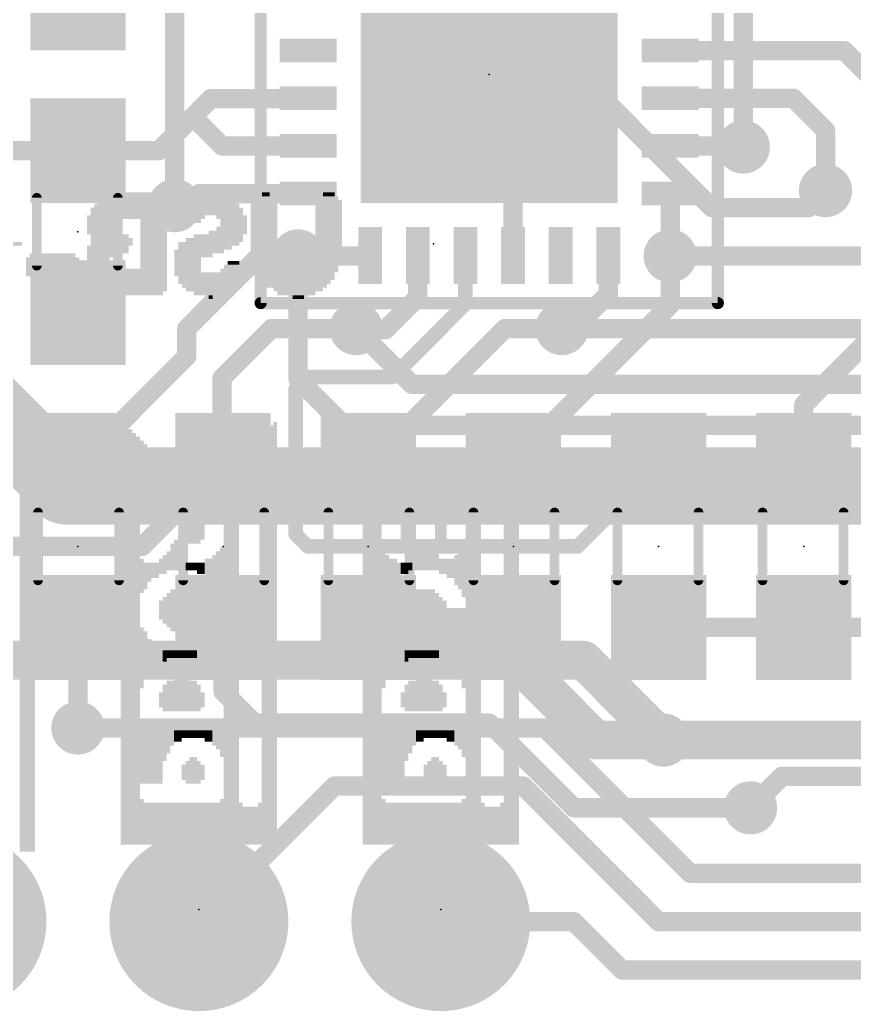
# Model space of a CAD drawing. Extents: x -29.2 to 57.4, y -20 to 37.1.
# Drawn here: x 9.55 to 18.31, y 6.68 to 17.08 of the extents above; entities that cross this region are included whole.
import ezdxf

# ---------------------------------------------------------------- set-up
doc = ezdxf.new("R2010")
doc.units = 0
for name, color, linetype in [('1', 12, 'CONTINUOUS'), ('16', 132, 'CONTINUOUS'), ('17', 110, 'CONTINUOUS'), ('18', 110, 'CONTINUOUS'), ('21', 41, 'CONTINUOUS'), ('22', 40, 'CONTINUOUS'), ('23', 53, 'CONTINUOUS'), ('24', 53, 'CONTINUOUS'), ('51', 53, 'CONTINUOUS')]:
    doc.layers.add(name, color=color, linetype=linetype)

# ---------------------------------------------------------------- blocks, each defined once
blk = doc.blocks.new('RECT')
blk.add_solid([(-0.5, -0.5), (0.5, -0.5), (-0.5, 0.5), (0.5, 0.5)])
blk = doc.blocks.new('ROUNDP')
at = {"const_width": 0.5}
blk.add_lwpolyline([(0, -0.25, 1), (0, 0.25, 1), (0, -0.25)], format="xyb", dxfattribs=at)
blk = doc.blocks.new('ROUNDV')
at = {"const_width": 0.5}
blk.add_lwpolyline([(0, -0.25, 1), (0, 0.25, 1), (0, -0.25)], format="xyb", dxfattribs=at)

msp = doc.modelspace()

# ---------------------------------------------------------------- linework, layer by layer
at = {"layer": '1'}
for points, const_width in [([(14.228, 16.76), (14.478, 16.51)], 0.2032), ([(18.204, 16.76), (16.378, 16.76)], 0.2032), ([(19.089, 15.875), (18.204, 16.76)], 0.2032), ([(14.728, 16.26), (14.478, 16.51)], 0.2032), ([(11.3665, 16.0655), (11.557, 16.256)], 0.2032), ([(12.574, 16.256), (11.557, 16.256)], 0.2032), ([(12.578, 16.26), (12.574, 16.256)], 0.2032), ([(14.728, 14.61), (14.728, 16.26)], 0.2032), ([(16.378, 16.26), (17.6711, 16.26)], 0.2032), ([(18.0086, 15.9225), (17.6711, 16.26)], 0.2032), ([(11.01, 15.709), (11.3665, 16.0655)], 0.2032), ([(11.672, 15.76), (11.3665, 16.0655)], 0.2032), ([(18.0086, 15.9225), (18.0086, 15.2908)], 0.2032), ([(12.578, 15.76), (11.672, 15.76)], 0.2032), ([(16.378, 15.76), (17.145, 15.76)], 0.2032), ([(17.145, 15.76), (17.145, 15.748)], 0.2032), ([(10.16, 15.709), (9.347, 15.709)], 0.2032), ([(10.16, 15.709), (11.01, 15.709)], 0.2032), ([(11.435, 15.26), (11.308, 15.133)], 0.2032), ([(12.578, 15.26), (11.435, 15.26)], 0.2032), ([(16.378, 15.26), (16.378, 14.605)], 0.2032), ([(11.308, 15.133), (11.176, 15.133)], 0.2032), ([(11.303, 13.843), (12.065, 14.605)], 0.2032), ([(12.065, 14.605), (12.4714, 14.605)], 0.2032), ([(13.223, 14.605), (12.4714, 14.605)], 0.2032), ([(13.228, 14.61), (13.223, 14.605)], 0.2032), ([(13.728, 14.1705), (13.728, 14.61)], 0.2032), ([(14.228, 14.61), (14.228, 14.101)], 0.1524), ([(15.728, 14.61), (15.728, 14.204)], 0.2032), ([(16.378, 14.605), (16.378, 14.092)], 0.2032), ([(19.089, 14.351), (17.78, 13.042)], 0.2032), ([(13.3878, 13.8303), (13.728, 14.1705)], 0.2032), ([(15.728, 14.204), (15.367, 13.843)], 0.2032), ([(14.228, 14.101), (13.462, 13.335)], 0.1524), ([(16.378, 14.092), (14.732, 12.446)], 0.2032), ([(11.303, 13.55), (11.303, 13.843)], 0.2032), ([(11.6713, 13.3223), (12.192, 13.843)], 0.2032), ([(12.192, 13.843), (13.081, 13.843)], 0.2032), ([(13.081, 13.843), (13.1324, 13.843)], 0.2032), ([(13.1324, 13.843), (13.1451, 13.8303)], 0.2032), ([(14.644, 13.843), (13.208, 12.407)], 0.2032), ([(15.24, 13.843), (14.644, 13.843)], 0.2032), ([(15.367, 13.843), (15.24, 13.843)], 0.2032), ([(13.1451, 13.8303), (13.3878, 13.8303)], 0.2032), ([(10.16, 12.407), (11.303, 13.55)], 0.2032), ([(11.6713, 12.4197), (11.6713, 13.3223)], 0.2032), ([(12.573, 13.335), (12.446, 13.208)], 0.1524), ([(13.462, 13.335), (12.573, 13.335)], 0.1524), ([(12.446, 13.208), (12.446, 11.684)], 0.1524), ([(17.78, 13.042), (17.78, 12.407)], 0.2032), ([(10.16, 12.407), (9.105, 12.407)], 0.2032), ([(11.684, 12.407), (10.834, 11.557)], 0.2032), ([(11.684, 12.407), (11.6713, 12.4197)], 0.2032), ([(14.732, 12.407), (14.732, 12.446)], 0.2032), ([(15.406, 11.557), (16.256, 12.407)], 0.1524), ([(12.446, 11.684), (12.573, 11.557)], 0.1524), ([(10.834, 11.557), (9.017, 11.557)], 0.2032), ([(12.573, 11.557), (15.406, 11.557)], 0.1524), ([(13.208, 10.707), (14.732, 10.707)], 0.4064), ([(14.732, 10.707), (14.732, 10.3886)], 0.4064), ([(10.16, 10.707), (10.16, 9.652)], 0.2032), ([(11.684, 10.033), (11.684, 10.707)], 0.2032), ([(17.78, 10.707), (16.256, 10.707)], 0.2032), ([(18.708, 10.707), (17.78, 10.707)], 0.2032), ([(14.732, 10.3886), (15.5956, 9.525)], 0.4064), ([(12.0142, 9.7028), (11.684, 10.033)], 0.2032), ([(14.478, 9.7028), (12.0142, 9.7028)], 0.2032), ([(15.367, 8.8138), (14.478, 9.7028)], 0.2032), ([(15.5956, 9.525), (16.3068, 9.525)], 0.4064), ([(16.3068, 9.525), (21.336, 9.525)], 0.4064), ([(17.2212, 8.8138), (15.367, 8.8138)], 0.2032)]:
    msp.add_lwpolyline(points, dxfattribs=dict(at, const_width=const_width))
for points, const_width in [([(14.2639, 16.7959, 1), (14.1921, 16.7241)], 0.1016), ([(16.378, 16.8108, 1), (16.378, 16.7092)], 0.1016), ([(18.2399, 16.7959, 1), (18.1681, 16.7241)], 0.1016), ([(18.204, 16.7092, 1), (18.204, 16.8108)], 0.1016), ([(14.5139, 16.5459, 1), (14.4421, 16.4741)], 0.1016), ([(14.4421, 16.4741, 1), (14.5139, 16.5459)], 0.1016), ([(11.557, 16.3068, 1), (11.557, 16.2052)], 0.1016), ([(11.5929, 16.2201, 1), (11.5211, 16.2919)], 0.1016), ([(12.5381, 16.2919, 1), (12.6099, 16.2201)], 0.1016), ([(12.6139, 16.2241, 1), (12.5421, 16.2959)], 0.1016), ([(12.574, 16.2052, 1), (12.574, 16.3068)], 0.1016), ([(14.7788, 16.26, 1), (14.6772, 16.26)], 0.1016), ([(14.6921, 16.2241, 1), (14.7639, 16.2959)], 0.1016), ([(16.378, 16.3108, 1), (16.378, 16.2092)], 0.1016), ([(17.707, 16.2959, 1), (17.6352, 16.2241)], 0.1016), ([(17.6711, 16.2092, 1), (17.6711, 16.3108)], 0.1016), ([(11.4024, 16.1014, 1), (11.3306, 16.0296)], 0.1016), ([(11.3306, 16.1014, 1), (11.4024, 16.0296)], 0.1016), ([(11.4024, 16.0296, 1), (11.3306, 16.1014)], 0.1016), ([(18.0594, 15.9225, 1), (17.9578, 15.9225)], 0.1016), ([(17.9727, 15.8866, 1), (18.0445, 15.9584)], 0.1016), ([(11.672, 15.8108, 1), (11.672, 15.7092)], 0.1016), ([(11.6361, 15.7241, 1), (11.7079, 15.7959)], 0.1016), ([(12.578, 15.7092, 1), (12.578, 15.8108)], 0.1016), ([(16.378, 15.8108, 1), (16.378, 15.7092)], 0.1016), ([(17.1958, 15.76, 1), (17.0942, 15.76)], 0.1016), ([(17.145, 15.7092, 1), (17.145, 15.8108)], 0.1016), ([(10.16, 15.7598, 1), (10.16, 15.6582)], 0.1016), ([(10.16, 15.6582, 1), (10.16, 15.7598)], 0.1016), ([(10.9741, 15.7449, 1), (11.0459, 15.6731)], 0.1016), ([(11.01, 15.6582, 1), (11.01, 15.7598)], 0.1016), ([(17.0942, 15.748, 1), (17.1958, 15.748)], 0.1016), ([(11.435, 15.3108, 1), (11.435, 15.2092)], 0.1016), ([(11.4709, 15.2241, 1), (11.3991, 15.2959)], 0.1016), ([(12.578, 15.2092, 1), (12.578, 15.3108)], 0.1016), ([(16.4288, 15.26, 1), (16.3272, 15.26)], 0.1016), ([(17.9578, 15.2908, 1), (18.0594, 15.2908)], 0.1016), ([(11.176, 15.1838, 1), (11.176, 15.0822)], 0.1016), ([(11.2721, 15.1689, 1), (11.3439, 15.0971)], 0.1016), ([(11.308, 15.0822, 1), (11.308, 15.1838)], 0.1016), ([(12.065, 14.6558, 1), (12.065, 14.5542)], 0.1016), ([(12.1009, 14.5691, 1), (12.0291, 14.6409)], 0.1016), ([(12.4714, 14.6558, 1), (12.4714, 14.5542)], 0.1016), ([(12.4714, 14.5542, 1), (12.4714, 14.6558)], 0.1016), ([(13.1871, 14.6409, 1), (13.2589, 14.5691)], 0.1016), ([(13.2639, 14.5741, 1), (13.1921, 14.6459)], 0.1016), ([(13.223, 14.5542, 1), (13.223, 14.6558)], 0.1016), ([(13.7788, 14.61, 1), (13.6772, 14.61)], 0.1016), ([(14.2661, 14.61, 1), (14.1899, 14.61)], 0.0762), ([(15.7788, 14.61, 1), (15.6772, 14.61)], 0.1016), ([(16.4288, 14.605, 1), (16.3272, 14.605)], 0.1016), ([(14.6772, 14.61, 1), (14.7788, 14.61)], 0.1016), ([(16.3272, 14.605, 1), (16.4288, 14.605)], 0.1016), ([(13.7639, 14.1346, 1), (13.6921, 14.2064)], 0.1016), ([(15.6772, 14.204, 1), (15.7788, 14.204)], 0.1016), ([(15.7639, 14.1681, 1), (15.6921, 14.2399)], 0.1016), ([(13.6772, 14.1705, 1), (13.7788, 14.1705)], 0.1016), ([(14.2549, 14.0741, 1), (14.2011, 14.1279)], 0.0762), ([(16.4139, 14.0561, 1), (16.3421, 14.1279)], 0.1016), ([(14.1899, 14.101, 1), (14.2661, 14.101)], 0.0762), ([(16.3272, 14.092, 1), (16.4288, 14.092)], 0.1016), ([(11.3538, 13.843, 1), (11.2522, 13.843)], 0.1016), ([(12.192, 13.8938, 1), (12.192, 13.7922)], 0.1016), ([(12.2279, 13.8071, 1), (12.1561, 13.8789)], 0.1016), ([(13.081, 13.8938, 1), (13.081, 13.7922)], 0.1016), ([(13.081, 13.7922, 1), (13.081, 13.8938)], 0.1016), ([(13.1683, 13.8789, 1), (13.0964, 13.8071)], 0.1016), ([(13.1324, 13.7922, 1), (13.1324, 13.8938)], 0.1016), ([(14.644, 13.8938, 1), (14.644, 13.7922)], 0.1016), ([(14.6799, 13.8071, 1), (14.6081, 13.8789)], 0.1016), ([(15.24, 13.8938, 1), (15.24, 13.7922)], 0.1016), ([(15.24, 13.7922, 1), (15.24, 13.8938)], 0.1016), ([(15.367, 13.7922, 1), (15.367, 13.8938)], 0.1016), ([(11.2671, 13.8789, 1), (11.3389, 13.8071)], 0.1016), ([(13.1451, 13.8811, 1), (13.1451, 13.7795)], 0.1016), ([(13.1091, 13.7944, 1), (13.181, 13.8662)], 0.1016), ([(13.3519, 13.8662, 1), (13.4237, 13.7944)], 0.1016), ([(13.3878, 13.7795, 1), (13.3878, 13.8811)], 0.1016), ([(15.3311, 13.8789, 1), (15.4029, 13.8071)], 0.1016), ([(11.3389, 13.5141, 1), (11.2671, 13.5859)], 0.1016), ([(11.2522, 13.55, 1), (11.3538, 13.55)], 0.1016), ([(11.7221, 13.3223, 1), (11.6205, 13.3223)], 0.1016), ([(11.6354, 13.3582, 1), (11.7072, 13.2864)], 0.1016), ([(12.573, 13.3731, 1), (12.573, 13.2969)], 0.0762), ([(12.5999, 13.3081, 1), (12.5461, 13.3619)], 0.0762), ([(13.4351, 13.3619, 1), (13.4889, 13.3081)], 0.0762), ([(13.462, 13.2969, 1), (13.462, 13.3731)], 0.0762), ([(12.4841, 13.208, 1), (12.4079, 13.208)], 0.0762), ([(12.4191, 13.2349, 1), (12.4729, 13.1811)], 0.0762), ([(17.8308, 13.042, 1), (17.7292, 13.042)], 0.1016), ([(17.7441, 13.0779, 1), (17.8159, 13.0061)], 0.1016), ([(10.1241, 12.4429, 1), (10.1959, 12.3711)], 0.1016), ([(10.16, 12.3562, 1), (10.16, 12.4578)], 0.1016), ([(11.7072, 12.4556, 1), (11.6354, 12.3838)], 0.1016), ([(11.7199, 12.3711, 1), (11.6481, 12.4429)], 0.1016), ([(11.6481, 12.3711, 1), (11.7199, 12.4429)], 0.1016), ([(13.1721, 12.4429, 1), (13.2439, 12.3711)], 0.1016), ([(14.7828, 12.446, 1), (14.6812, 12.446)], 0.1016), ([(14.6961, 12.4819, 1), (14.7679, 12.4101)], 0.1016), ([(16.2829, 12.3801, 1), (16.2291, 12.4339)], 0.0762), ([(11.6205, 12.4197, 1), (11.7221, 12.4197)], 0.1016), ([(14.6812, 12.407, 1), (14.7828, 12.407)], 0.1016), ([(17.7292, 12.407, 1), (17.8308, 12.407)], 0.1016), ([(12.4729, 11.7109, 1), (12.4191, 11.6571)], 0.0762), ([(10.834, 11.5062, 1), (10.834, 11.6078)], 0.1016), ([(12.4079, 11.684, 1), (12.4841, 11.684)], 0.0762), ([(10.7981, 11.5929, 1), (10.8699, 11.5211)], 0.1016), ([(12.573, 11.5951, 1), (12.573, 11.5189)], 0.0762), ([(12.5461, 11.5301, 1), (12.5999, 11.5839)], 0.0762), ([(15.3791, 11.5839, 1), (15.4329, 11.5301)], 0.0762), ([(15.406, 11.5189, 1), (15.406, 11.5951)], 0.0762), ([(13.208, 10.8086, 1), (13.208, 10.6054)], 0.2032), ([(14.8336, 10.707, 1), (14.6304, 10.707)], 0.2032), ([(14.732, 10.6054, 1), (14.732, 10.8086)], 0.2032), ([(10.2108, 10.707, 1), (10.1092, 10.707)], 0.1016), ([(11.7348, 10.707, 1), (11.6332, 10.707)], 0.1016), ([(16.256, 10.7578, 1), (16.256, 10.6562)], 0.1016), ([(17.78, 10.7578, 1), (17.78, 10.6562)], 0.1016), ([(17.78, 10.6562, 1), (17.78, 10.7578)], 0.1016), ([(14.8038, 10.4604, 1), (14.6602, 10.3168)], 0.2032), ([(14.6304, 10.3886, 1), (14.8336, 10.3886)], 0.2032), ([(11.7199, 10.0689, 1), (11.6481, 9.9971)], 0.1016), ([(11.6332, 10.033, 1), (11.7348, 10.033)], 0.1016), ([(12.0142, 9.7536, 1), (12.0142, 9.652)], 0.1016), ([(11.9783, 9.6669, 1), (12.0501, 9.7387)], 0.1016), ([(14.5139, 9.7387, 1), (14.4421, 9.6669)], 0.1016), ([(14.478, 9.652, 1), (14.478, 9.7536)], 0.1016), ([(10.1092, 9.652, 1), (10.2108, 9.652)], 0.1016), ([(15.5956, 9.6266, 1), (15.5956, 9.4234)], 0.2032), ([(15.5238, 9.4532, 1), (15.6674, 9.5968)], 0.2032), ([(16.3068, 9.6266, 1), (16.3068, 9.4234)], 0.2032), ([(16.3068, 9.4234, 1), (16.3068, 9.6266)], 0.2032), ([(15.367, 8.8646, 1), (15.367, 8.763)], 0.1016), ([(15.3311, 8.7779, 1), (15.4029, 8.8497)], 0.1016), ([(17.2212, 8.763, 1), (17.2212, 8.8646)], 0.1016)]:
    msp.add_lwpolyline(points, format="xyb", dxfattribs=dict(at, const_width=const_width))
at = {"layer": '16'}
for points, const_width in [([(11.176, 22.06), (11.176, 15.133)], 0.2032), ([(15.494, 16.4338), (15.494, 19.685)], 0.2032), ([(17.145, 17.907), (17.145, 15.748)], 0.2032), ([(16.8148, 15.113), (15.494, 16.4338)], 0.2032), ([(18.0086, 15.2908), (17.8308, 15.113)], 0.2032), ([(17.8308, 15.113), (16.8148, 15.113)], 0.2032), ([(12.4714, 13.3096), (12.4714, 14.605)], 0.2032), ([(18.923, 14.605), (16.378, 14.605)], 0.2032), ([(8.255, 13.97), (10.033, 12.192)], 0.8128), ([(13.6652, 13.2588), (13.081, 13.843)], 0.2032), ([(20.193, 13.843), (15.24, 13.843)], 0.2032), ([(12.954, 12.827), (12.4714, 13.3096)], 0.2032), ([(20.6248, 13.2588), (13.6652, 13.2588)], 0.2032), ([(21.082, 12.827), (12.954, 12.827)], 0.2032), ([(10.033, 12.192), (21.717, 12.192)], 0.8128), ([(15.4686, 10.3632), (7.7216, 10.3632)], 0.4064), ([(16.3068, 9.525), (15.4686, 10.3632)], 0.4064), ([(10.16, 9.652), (15.0622, 9.652)], 0.2032), ([(15.0622, 9.652), (16.5862, 8.128)], 0.2032), ([(17.2212, 8.8138), (17.5514, 9.144)], 0.2032), ([(17.5514, 9.144), (20.193, 9.144)], 0.2032), ([(12.8524, 9.0424), (11.43, 7.62)], 0.2032), ([(14.8336, 9.0424), (12.8524, 9.0424)], 0.2032), ([(16.256, 7.62), (14.8336, 9.0424)], 0.2032), ([(16.5862, 8.128), (21.971, 8.128)], 0.2032), ([(13.97, 7.62), (15.367, 7.62)], 0.2032), ([(15.875, 7.112), (15.367, 7.62)], 0.2032), ([(25.4, 7.62), (16.256, 7.62)], 0.2032), ([(25.7048, 7.112), (15.875, 7.112)], 0.2032)]:
    msp.add_lwpolyline(points, dxfattribs=dict(at, const_width=const_width))
for points, const_width in [([(15.5299, 16.4697, 1), (15.4581, 16.3979)], 0.1016), ([(15.4432, 16.4338, 1), (15.5448, 16.4338)], 0.1016), ([(17.0942, 15.748, 1), (17.1958, 15.748)], 0.1016), ([(18.0445, 15.2549, 1), (17.9727, 15.3267)], 0.1016), ([(16.8148, 15.1638, 1), (16.8148, 15.0622)], 0.1016), ([(16.7789, 15.0771, 1), (16.8507, 15.1489)], 0.1016), ([(17.7949, 15.1489, 1), (17.8667, 15.0771)], 0.1016), ([(17.8308, 15.0622, 1), (17.8308, 15.1638)], 0.1016), ([(11.1252, 15.133, 1), (11.2268, 15.133)], 0.1016), ([(12.5222, 14.605, 1), (12.4206, 14.605)], 0.1016), ([(16.378, 14.6558, 1), (16.378, 14.5542)], 0.1016), ([(13.1169, 13.8789, 1), (13.0451, 13.8071)], 0.1016), ([(15.24, 13.8938, 1), (15.24, 13.7922)], 0.1016), ([(12.5073, 13.3455, 1), (12.4355, 13.2737)], 0.1016), ([(12.4206, 13.3096, 1), (12.5222, 13.3096)], 0.1016), ([(13.6652, 13.3096, 1), (13.6652, 13.208)], 0.1016), ([(13.6293, 13.2229, 1), (13.7011, 13.2947)], 0.1016), ([(12.954, 12.8778, 1), (12.954, 12.7762)], 0.1016), ([(12.9181, 12.7911, 1), (12.9899, 12.8629)], 0.1016), ([(10.033, 12.3952, 1), (10.033, 11.9888)], 0.4064), ([(9.8893, 12.0483, 1), (10.1767, 12.3357)], 0.4064), ([(15.5404, 10.435, 1), (15.3968, 10.2914)], 0.2032), ([(15.4686, 10.2616, 1), (15.4686, 10.4648)], 0.2032), ([(10.16, 9.7028, 1), (10.16, 9.6012)], 0.1016), ([(15.0981, 9.6879, 1), (15.0263, 9.6161)], 0.1016), ([(15.0622, 9.6012, 1), (15.0622, 9.7028)], 0.1016), ([(16.235, 9.4532, 1), (16.3786, 9.5968)], 0.2032), ([(17.5514, 9.1948, 1), (17.5514, 9.0932)], 0.1016), ([(17.5873, 9.1081, 1), (17.5155, 9.1799)], 0.1016), ([(12.8524, 9.0932, 1), (12.8524, 8.9916)], 0.1016), ([(12.8883, 9.0065, 1), (12.8165, 9.0783)], 0.1016), ([(14.8695, 9.0783, 1), (14.7977, 9.0065)], 0.1016), ([(14.8336, 8.9916, 1), (14.8336, 9.0932)], 0.1016), ([(17.1853, 8.8497, 1), (17.2571, 8.7779)], 0.1016), ([(16.5862, 8.1788, 1), (16.5862, 8.0772)], 0.1016), ([(16.5503, 8.0921, 1), (16.6221, 8.1639)], 0.1016), ([(11.3941, 7.6559, 1), (11.4659, 7.5841)], 0.1016), ([(13.97, 7.6708, 1), (13.97, 7.5692)], 0.1016), ([(15.4029, 7.6559, 1), (15.3311, 7.5841)], 0.1016), ([(15.367, 7.5692, 1), (15.367, 7.6708)], 0.1016), ([(16.256, 7.6708, 1), (16.256, 7.5692)], 0.1016), ([(16.2201, 7.5841, 1), (16.2919, 7.6559)], 0.1016), ([(15.875, 7.1628, 1), (15.875, 7.0612)], 0.1016), ([(15.8391, 7.0761, 1), (15.9109, 7.1479)], 0.1016)]:
    msp.add_lwpolyline(points, format="xyb", dxfattribs=dict(at, const_width=const_width))
at = {"layer": '21', "const_width": 0.127}
for points in [[(12.078, 14.11), (12.078, 18.91)], [(16.878, 18.91), (16.878, 14.11)], [(16.878, 14.11), (12.078, 14.11)]]:
    msp.add_lwpolyline(points, dxfattribs=at)
at = {"layer": '21', "const_width": 0.0635}
for points in [[(12.078, 14.1418, 1), (12.078, 14.0783)], [(16.878, 14.0783, 1), (16.878, 14.1418)], [(12.0463, 14.11, 1), (12.1098, 14.11)], [(16.8463, 14.11, 1), (16.9097, 14.11)]]:
    msp.add_lwpolyline(points, format="xyb", dxfattribs=at)
at = {"layer": '23'}
for p in [(14.478, 16.51), (10.16, 14.859), (10.16, 11.557), (11.684, 11.557), (13.208, 11.557), (14.732, 11.557), (16.256, 11.557), (17.78, 11.557)]:
    msp.add_point(p, dxfattribs=at)
at = {"layer": '24'}
for p in [(13.8938, 14.732), (11.43, 7.747), (13.97, 7.747)]:
    msp.add_point(p, dxfattribs=at)
at = {"layer": '51', "const_width": 0.1016}
for points in [[(9.728, 14.503), (9.728, 15.215)], [(10.579, 14.503), (10.579, 15.215)], [(9.741, 11.913), (9.741, 11.201)], [(10.592, 11.913), (10.592, 11.201)], [(11.265, 11.913), (11.265, 11.201)], [(12.116, 11.913), (12.116, 11.201)], [(12.789, 11.913), (12.789, 11.201)], [(13.64, 11.913), (13.64, 11.201)], [(14.313, 11.913), (14.313, 11.201)], [(15.164, 11.913), (15.164, 11.201)], [(15.824, 11.201), (15.824, 11.913)], [(16.675, 11.201), (16.675, 11.913)], [(17.348, 11.201), (17.348, 11.913)], [(18.199, 11.201), (18.199, 11.913)]]:
    msp.add_lwpolyline(points, dxfattribs=at)
at = {"layer": '51', "const_width": 0.0508}
for points in [[(9.7534, 15.215, 1), (9.7026, 15.215)], [(10.6044, 15.215, 1), (10.5536, 15.215)], [(9.7026, 14.503, 1), (9.7534, 14.503)], [(10.5536, 14.503, 1), (10.6044, 14.503)], [(9.7664, 11.913, 1), (9.7156, 11.913)], [(10.6174, 11.913, 1), (10.5666, 11.913)], [(11.2904, 11.913, 1), (11.2396, 11.913)], [(12.1414, 11.913, 1), (12.0906, 11.913)], [(12.8144, 11.913, 1), (12.7636, 11.913)], [(13.6654, 11.913, 1), (13.6146, 11.913)], [(14.3384, 11.913, 1), (14.2876, 11.913)], [(15.1894, 11.913, 1), (15.1386, 11.913)], [(15.8494, 11.913, 1), (15.7986, 11.913)], [(16.7004, 11.913, 1), (16.6496, 11.913)], [(17.3734, 11.913, 1), (17.3226, 11.913)], [(18.2244, 11.913, 1), (18.1736, 11.913)], [(9.7156, 11.201, 1), (9.7664, 11.201)], [(10.5666, 11.201, 1), (10.6174, 11.201)], [(11.2396, 11.201, 1), (11.2904, 11.201)], [(12.0906, 11.201, 1), (12.1414, 11.201)], [(12.7636, 11.201, 1), (12.8144, 11.201)], [(13.6146, 11.201, 1), (13.6654, 11.201)], [(14.2876, 11.201, 1), (14.3384, 11.201)], [(15.1386, 11.201, 1), (15.1894, 11.201)], [(15.7986, 11.201, 1), (15.8494, 11.201)], [(16.6496, 11.201, 1), (16.7004, 11.201)], [(17.3226, 11.201, 1), (17.3734, 11.201)], [(18.1736, 11.201, 1), (18.2244, 11.201)]]:
    msp.add_lwpolyline(points, format="xyb", dxfattribs=at)

# ---------------------------------------------------------------- block references
at = {"layer": '1', "xscale": 1.1}
for p, rotation in [((10.16, 17.311), 270), ((10.16, 15.709), 90), ((10.16, 14.009), 90), ((10.16, 12.407), 270), ((11.684, 12.407), 270), ((13.208, 12.407), 270), ((14.732, 12.407), 270), ((16.256, 12.407), 90), ((17.78, 12.407), 90), ((10.16, 10.707), 270), ((11.684, 10.707), 270), ((13.208, 10.707), 270), ((14.732, 10.707), 270), ((16.256, 10.707), 90), ((17.78, 10.707), 90)]:
    msp.add_blockref('RECT', p, dxfattribs=dict(at, rotation=rotation))
at = {"layer": '1', "xscale": 2.7, "yscale": 2.7}
msp.add_blockref('RECT', (14.478, 16.51), dxfattribs=at)
at = {"layer": '1', "xscale": 0.25, "yscale": 0.6}
for p, rotation in [((12.578, 16.76), 90), ((16.378, 16.76), 270), ((12.578, 16.26), 90), ((16.378, 16.26), 270), ((12.578, 15.76), 90), ((16.378, 15.76), 270), ((12.578, 15.26), 90), ((16.378, 15.26), 270), ((13.228, 14.61), 180), ((13.728, 14.61), 180), ((14.228, 14.61), 180), ((14.728, 14.61), 180), ((15.228, 14.61), 180), ((15.728, 14.61), 180)]:
    msp.add_blockref('RECT', p, dxfattribs=dict(at, rotation=rotation))
at = {"layer": '17', "xscale": 1.8796, "yscale": 1.8796, "rotation": 90}
for p in [(8.89, 7.62), (8.89, 7.62), (11.43, 7.62), (11.43, 7.62), (13.97, 7.62), (13.97, 7.62)]:
    msp.add_blockref('ROUNDP', p, dxfattribs=at)
at = {"layer": '18', "xscale": 0.5588, "yscale": 0.5588}
for p in [(14.478, 16.51), (14.478, 16.51), (17.145, 15.748), (17.145, 15.748), (18.0086, 15.2908), (18.0086, 15.2908), (11.176, 15.133), (11.176, 15.133), (12.4714, 14.605), (12.4714, 14.605), (16.378, 14.605), (16.378, 14.605), (13.081, 13.843), (13.081, 13.843), (15.24, 13.843), (15.24, 13.843), (10.16, 9.652), (10.16, 9.652), (16.3068, 9.525), (16.3068, 9.525), (17.2212, 8.8138), (17.2212, 8.8138)]:
    msp.add_blockref('ROUNDV', p, dxfattribs=at)
at = {"layer": '22', "yscale": 0.04}
for p, xscale, rotation in [((10.7338, 15.172), 0.72, 180), ((10.7338, 15.212), 0.64, 180), ((10.7538, 15.252), 0.44, 180), ((11.5338, 15.172), 0.56, 180), ((11.5538, 15.212), 0.44, 180), ((11.5538, 15.252), 0.28, 180), ((12.1138, 15.172), 0.28, 180), ((12.1338, 15.212), 0.24, 180), ((12.1338, 15.252), 0.08, 180), ((12.7938, 15.172), 0.28, 180), ((12.7938, 15.212), 0.2, 180), ((12.7938, 15.252), 0.12, 180), ((10.6938, 15.092), 0.8, 180), ((10.7138, 15.132), 0.76, 180), ((11.5538, 15.092), 0.68, 180), ((11.5538, 15.132), 0.6, 180), ((12.1138, 15.132), 0.28, 180), ((12.1138, 15.092), 0.28, 180), ((12.7938, 15.132), 0.28, 180), ((12.7938, 15.092), 0.28, 180), ((10.6738, 15.012), 0.84, 180), ((10.3938, 14.972), 0.28, 180), ((10.6938, 15.052), 0.8, 180), ((10.9538, 14.972), 0.28, 180), ((11.5738, 15.052), 0.64, 180), ((11.3738, 15.012), 0.24, 180), ((11.3738, 14.972), 0.16, 180), ((11.7738, 15.012), 0.32, 180), ((11.7938, 14.972), 0.28, 180), ((12.1138, 15.052), 0.28, 180), ((12.1138, 15.012), 0.28, 180), ((12.1138, 14.972), 0.28, 180), ((12.7938, 15.052), 0.28, 180), ((12.7938, 15.012), 0.28, 180), ((12.7938, 14.972), 0.28, 180), ((10.3938, 14.932), 0.28, 180), ((10.3938, 14.892), 0.28, 180), ((10.9538, 14.932), 0.28, 180), ((10.9538, 14.892), 0.28, 180), ((11.7738, 14.892), 0.32, 180), ((11.7938, 14.932), 0.28, 180), ((12.1138, 14.932), 0.28, 180), ((12.1138, 14.892), 0.28, 180), ((12.7938, 14.932), 0.28, 180), ((12.7938, 14.892), 0.28, 180), ((10.4338, 14.852), 0.36, 180), ((10.4938, 14.812), 0.4, 180), ((10.5138, 14.772), 0.44, 180), ((10.9538, 14.852), 0.28, 180), ((10.9538, 14.812), 0.28, 180), ((10.9538, 14.772), 0.28, 180), ((11.5938, 14.772), 0.6, 180), ((11.6338, 14.812), 0.52, 180), ((11.7338, 14.852), 0.4, 180), ((12.1138, 14.852), 0.28, 180), ((12.1138, 14.812), 0.28, 180), ((12.1138, 14.772), 0.28, 180), ((12.7938, 14.852), 0.28, 180), ((12.7938, 14.812), 0.28, 180), ((12.7938, 14.772), 0.28, 180), ((9.4338, 14.732), 0.28, 180), ((10.4738, 14.692), 0.44, 180), ((10.4738, 14.652), 0.44, 180), ((10.5138, 14.732), 0.44, 180), ((10.9538, 14.732), 0.28, 180), ((10.9538, 14.692), 0.28, 180), ((10.9538, 14.652), 0.28, 180), ((11.4338, 14.652), 0.52, 180), ((11.5338, 14.732), 0.64, 180), ((11.4938, 14.692), 0.56, 180), ((12.1138, 14.732), 0.28, 180), ((12.1138, 14.692), 0.28, 180), ((12.1138, 14.652), 0.28, 180), ((12.7938, 14.732), 0.28, 180), ((12.7938, 14.692), 0.28, 180), ((12.7938, 14.652), 0.28, 180), ((9.8938, 14.572), 0.56, 180), ((9.8938, 14.612), 0.48, 180), ((10.3938, 14.612), 0.28, 180), ((10.3738, 14.572), 0.24, 180), ((10.9538, 14.612), 0.28, 180), ((10.9538, 14.572), 0.28, 180), ((11.3738, 14.612), 0.4, 180), ((11.3138, 14.572), 0.28, 180), ((12.1138, 14.612), 0.28, 180), ((12.1538, 14.572), 0.28, 180), ((12.7938, 14.612), 0.28, 180), ((12.7938, 14.572), 0.28, 180), ((9.8938, 14.532), 0.56, 180), ((9.8938, 14.492), 0.56, 180), ((9.8938, 14.452), 0.56, 180), ((10.3538, 14.532), 0.28, 180), ((10.3738, 14.492), 0.24, 180), ((10.6738, 14.452), 0.84, 180), ((10.9538, 14.532), 0.28, 180), ((10.9538, 14.492), 0.28, 180), ((11.3138, 14.532), 0.28, 180), ((11.3138, 14.492), 0.28, 180), ((11.3138, 14.452), 0.28, 180), ((11.7938, 14.452), 0.28, 180), ((11.7938, 14.492), 0.2, 180), ((11.7938, 14.532), 0.12, 180), ((12.1538, 14.532), 0.28, 180), ((12.1738, 14.492), 0.32, 180), ((12.2138, 14.452), 0.32, 180), ((12.7138, 14.452), 0.36, 180), ((12.7538, 14.532), 0.28, 180), ((12.7538, 14.492), 0.28, 180), ((9.8738, 14.412), 0.52, 180), ((10.6738, 14.412), 0.84, 180), ((10.6738, 14.372), 0.84, 180), ((11.5538, 14.412), 0.76, 180), ((11.5738, 14.372), 0.72, 180), ((12.4538, 14.412), 0.8, 180), ((12.4738, 14.372), 0.76, 180), ((10.6938, 14.332), 0.8, 180), ((10.7138, 14.292), 0.76, 180), ((10.7338, 14.252), 0.72, 180), ((11.5538, 14.332), 0.68, 180), ((11.5538, 14.292), 0.6, 180), ((11.5538, 14.252), 0.52, 180), ((12.4538, 14.332), 0.72, 180), ((12.4538, 14.292), 0.64, 180), ((12.4738, 14.252), 0.52, 180), ((10.7538, 14.212), 0.6, 180), ((11.5538, 14.212), 0.36, 180), ((11.5538, 14.172), 0.04, 180), ((12.4538, 14.212), 0.4, 180), ((12.4738, 14.172), 0.12, 180), ((10.63, 10.647), 4.44, 90), ((10.67, 10.627), 4.4, 90), ((12.19, 10.627), 4.4, 90), ((12.23, 10.647), 4.44, 90), ((13.17, 10.647), 4.44, 90), ((13.21, 10.627), 4.4, 90), ((14.73, 10.627), 4.4, 90), ((14.77, 10.647), 4.44, 90), ((10.71, 10.607), 4.36, 90), ((10.75, 10.587), 4.32, 90), ((10.79, 10.567), 4.28, 90), ((12.07, 12.347), 0.72, 90), ((12.11, 10.587), 4.32, 90), ((12.15, 10.607), 4.36, 90), ((13.25, 10.607), 4.36, 90), ((13.29, 10.587), 4.32, 90), ((13.33, 10.567), 4.28, 90), ((14.61, 12.347), 0.72, 90), ((14.65, 10.587), 4.32, 90), ((14.69, 10.607), 4.36, 90), ((10.83, 12.347), 0.64, 90), ((10.87, 12.347), 0.56, 90), ((11.99, 12.347), 0.56, 90), ((12.03, 12.367), 0.6, 90), ((13.37, 12.267), 0.8, 90), ((13.41, 12.287), 0.68, 90), ((14.53, 12.347), 0.56, 90), ((14.57, 12.367), 0.6, 90), ((10.91, 12.327), 0.52, 90), ((10.95, 12.307), 0.48, 90), ((10.99, 12.267), 0.48, 90), ((11.87, 12.247), 0.52, 90), ((11.91, 12.307), 0.48, 90), ((11.95, 12.327), 0.52, 90), ((13.45, 12.287), 0.6, 90), ((13.49, 12.287), 0.52, 90), ((13.53, 12.267), 0.48, 90), ((14.41, 12.247), 0.52, 90), ((14.45, 12.307), 0.48, 90), ((14.49, 12.327), 0.52, 90), ((11.03, 12.107), 0.72, 90), ((11.07, 12.127), 0.6, 90), ((11.11, 12.127), 0.52, 90), ((11.75, 10.407), 3.96, 90), ((11.79, 10.427), 4, 90), ((11.83, 10.447), 4.04, 90), ((13.57, 12.247), 0.44, 90), ((13.61, 12.227), 0.4, 90), ((13.65, 12.207), 0.36, 90), ((14.29, 10.407), 3.96, 90), ((14.33, 10.427), 4, 90), ((14.37, 10.447), 4.04, 90), ((11.15, 12.127), 0.44, 90), ((11.19, 12.127), 0.36, 90), ((11.67, 12.067), 0.48, 90), ((11.71, 10.387), 3.92, 90), ((13.69, 12.187), 0.32, 90), ((13.73, 12.167), 0.28, 90), ((14.21, 12.087), 0.44, 90), ((14.25, 10.387), 3.92, 90), ((9.57, 10.294), 3.88, 90), ((9.61, 10.294), 3.88, 90), ((9.65, 10.294), 3.88, 90), ((9.69, 10.294), 3.88, 90), ((11.23, 12.127), 0.28, 90), ((11.27, 12.107), 0.24, 90), ((11.31, 12.107), 0.16, 90), ((11.35, 12.107), 0.16, 90), ((11.39, 12.107), 0.16, 90), ((11.43, 12.107), 0.16, 90), ((11.47, 12.107), 0.16, 90), ((11.51, 12.087), 0.2, 90), ((11.55, 12.087), 0.2, 90), ((11.59, 12.087), 0.28, 90), ((11.63, 12.087), 0.36, 90), ((13.77, 12.127), 0.28, 90), ((13.81, 12.087), 0.28, 90), ((13.85, 12.087), 0.2, 90), ((13.89, 12.087), 0.2, 90), ((13.93, 12.107), 0.16, 90), ((13.97, 12.107), 0.16, 90), ((14.01, 12.107), 0.16, 90), ((14.05, 12.107), 0.16, 90), ((14.09, 12.087), 0.2, 90), ((14.13, 12.087), 0.28, 90), ((14.17, 12.087), 0.36, 90), ((11.31, 11.687), 0.2, 90), ((11.35, 11.687), 0.2, 90), ((11.39, 11.707), 0.24, 90), ((11.43, 11.687), 0.2, 90), ((11.47, 11.707), 0.16, 90), ((13.57, 11.727), 0.2, 90), ((13.61, 11.707), 0.24, 90), ((13.65, 11.707), 0.24, 90), ((13.69, 11.547), 0.48, 90), ((13.93, 11.687), 0.2, 90), ((13.97, 11.727), 0.2, 90), ((14.01, 11.707), 0.16, 90), ((11.23, 11.507), 0.4, 90), ((11.27, 11.527), 0.44, 90), ((11.15, 11.447), 0.28, 90), ((11.19, 11.467), 0.32, 90), ((11.67, 11.287), 0.52, 90), ((13.37, 11.307), 0.48, 90), ((13.73, 11.467), 0.32, 90), ((13.77, 11.467), 0.32, 90), ((13.81, 11.467), 0.32, 90), ((13.85, 11.467), 0.32, 90), ((13.89, 11.467), 0.32, 90), ((14.21, 11.287), 0.52, 90), ((11.07, 11.367), 0.2, 90), ((11.11, 11.407), 0.2, 90), ((11.59, 11.307), 0.32, 90), ((11.63, 11.307), 0.4, 90), ((13.41, 11.287), 0.36, 90), ((13.93, 11.407), 0.2, 90), ((14.13, 11.307), 0.32, 90), ((14.17, 11.307), 0.4, 90), ((10.83, 11.247), 0.36, 90), ((10.87, 11.247), 0.28, 90), ((10.91, 11.287), 0.2, 90), ((10.95, 11.307), 0.16, 90), ((10.99, 11.307), 0.16, 90), ((11.03, 11.347), 0.16, 90), ((11.31, 11.347), 0.08, 90), ((11.35, 11.347), 0.08, 90), ((11.39, 11.347), 0.08, 90), ((11.43, 11.327), 0.12, 90), ((11.47, 11.327), 0.12, 90), ((11.51, 11.327), 0.2, 90), ((11.55, 11.327), 0.2, 90), ((13.45, 11.307), 0.24, 90), ((13.49, 11.327), 0.2, 90), ((13.53, 11.307), 0.16, 90), ((13.57, 11.327), 0.12, 90), ((13.61, 11.327), 0.12, 90), ((13.65, 11.347), 0.08, 90), ((13.97, 11.347), 0.16, 90), ((14.01, 11.347), 0.16, 90), ((14.05, 11.327), 0.2, 90), ((14.09, 11.327), 0.2, 90), ((11.07, 10.887), 0.28, 90), ((11.11, 10.887), 0.36, 90), ((11.15, 10.887), 0.44, 90), ((11.19, 10.887), 0.44, 90), ((11.23, 10.887), 0.44, 90), ((11.27, 10.887), 0.44, 90), ((11.31, 10.887), 0.44, 90), ((11.35, 10.887), 0.44, 90), ((11.39, 10.887), 0.36, 90), ((11.43, 10.887), 0.28, 90), ((13.61, 10.887), 0.28, 90), ((13.65, 10.887), 0.36, 90), ((13.69, 10.887), 0.44, 90), ((13.73, 10.887), 0.44, 90), ((13.77, 10.887), 0.44, 90), ((13.81, 10.887), 0.44, 90), ((13.85, 10.887), 0.44, 90), ((13.89, 10.887), 0.44, 90), ((13.93, 10.887), 0.36, 90), ((13.97, 10.887), 0.28, 90), ((11.03, 10.887), 0.2, 90), ((11.47, 10.887), 0.2, 90), ((13.57, 10.887), 0.2, 90), ((14.01, 10.887), 0.2, 90), ((11.67, 10.407), 0.68, 90), ((14.21, 10.407), 0.68, 90), ((10.83, 10.387), 0.64, 90), ((10.87, 10.427), 0.48, 90), ((11.63, 10.427), 0.48, 90), ((13.37, 10.387), 0.64, 90), ((13.41, 10.427), 0.48, 90), ((14.17, 10.427), 0.48, 90), ((10.91, 10.407), 0.36, 90), ((10.95, 10.407), 0.28, 90), ((10.99, 10.427), 0.24, 90), ((11.03, 10.427), 0.16, 90), ((11.43, 10.427), 0.16, 90), ((11.47, 10.427), 0.16, 90), ((11.51, 10.427), 0.24, 90), ((11.55, 10.407), 0.28, 90), ((11.59, 10.407), 0.36, 90), ((13.45, 10.407), 0.36, 90), ((13.49, 10.407), 0.28, 90), ((13.53, 10.427), 0.24, 90), ((13.57, 10.427), 0.16, 90), ((13.97, 10.427), 0.16, 90), ((14.01, 10.427), 0.16, 90), ((14.05, 10.427), 0.24, 90), ((14.09, 10.407), 0.28, 90), ((14.13, 10.407), 0.36, 90), ((11.07, 10.407), 0.12, 90), ((11.11, 10.427), 0.08, 90), ((11.15, 10.427), 0.08, 90), ((11.19, 10.427), 0.08, 90), ((11.23, 10.427), 0.08, 90), ((11.27, 10.427), 0.08, 90), ((11.31, 10.427), 0.08, 90), ((11.35, 10.427), 0.08, 90), ((11.39, 10.427), 0.08, 90), ((13.61, 10.407), 0.12, 90), ((13.65, 10.427), 0.08, 90), ((13.69, 10.427), 0.08, 90), ((13.73, 10.427), 0.08, 90), ((13.77, 10.427), 0.08, 90), ((13.81, 10.427), 0.08, 90), ((13.85, 10.427), 0.08, 90), ((13.89, 10.427), 0.08, 90), ((13.93, 10.427), 0.08, 90), ((11.07, 9.967), 0.28, 90), ((11.11, 9.987), 0.32, 90), ((11.15, 9.987), 0.32, 90), ((11.19, 10.007), 0.36, 90), ((11.23, 10.007), 0.36, 90), ((11.27, 10.007), 0.36, 90), ((11.31, 10.007), 0.36, 90), ((11.35, 9.987), 0.32, 90), ((11.39, 9.987), 0.32, 90), ((11.43, 9.967), 0.28, 90), ((13.61, 9.967), 0.28, 90), ((13.65, 9.987), 0.32, 90), ((13.69, 9.987), 0.32, 90), ((13.73, 10.007), 0.36, 90), ((13.77, 10.007), 0.36, 90), ((13.81, 10.007), 0.36, 90), ((13.85, 10.007), 0.36, 90), ((13.89, 9.987), 0.32, 90), ((13.93, 9.987), 0.32, 90), ((13.97, 9.967), 0.28, 90), ((11.03, 9.947), 0.16, 90), ((11.47, 9.947), 0.16, 90), ((13.57, 9.947), 0.16, 90), ((14.01, 9.947), 0.16, 90), ((10.83, 9.367), 0.6, 90), ((10.87, 9.347), 0.56, 90), ((10.91, 9.347), 0.56, 90), ((10.95, 9.347), 0.56, 90), ((10.99, 9.347), 0.56, 90), ((11.03, 9.347), 0.56, 90), ((11.07, 9.467), 0.32, 90), ((11.11, 9.507), 0.24, 90), ((11.15, 9.547), 0.16, 90), ((11.19, 9.567), 0.12, 90), ((11.23, 9.567), 0.12, 90), ((11.27, 9.587), 0.08, 90), ((11.31, 9.587), 0.08, 90), ((11.35, 9.587), 0.08, 90), ((11.39, 9.587), 0.08, 90), ((11.43, 9.587), 0.08, 90), ((11.47, 9.587), 0.08, 90), ((11.51, 9.567), 0.12, 90), ((11.55, 9.567), 0.12, 90), ((11.59, 9.547), 0.16, 90), ((11.63, 9.527), 0.2, 90), ((11.67, 9.507), 0.32, 90), ((13.37, 9.367), 0.6, 90), ((13.41, 9.347), 0.56, 90), ((13.45, 9.347), 0.56, 90), ((13.49, 9.347), 0.56, 90), ((13.53, 9.347), 0.56, 90), ((13.57, 9.347), 0.56, 90), ((13.61, 9.467), 0.32, 90), ((13.65, 9.507), 0.24, 90), ((13.69, 9.547), 0.16, 90), ((13.73, 9.567), 0.12, 90), ((13.77, 9.567), 0.12, 90), ((13.81, 9.587), 0.08, 90), ((13.85, 9.587), 0.08, 90), ((13.89, 9.587), 0.08, 90), ((13.93, 9.587), 0.08, 90), ((13.97, 9.587), 0.08, 90), ((14.01, 9.587), 0.08, 90), ((14.05, 9.567), 0.12, 90), ((14.09, 9.567), 0.12, 90), ((14.13, 9.547), 0.16, 90), ((14.17, 9.527), 0.2, 90), ((14.21, 9.507), 0.32, 90), ((11.27, 9.187), 0.16, 90), ((11.31, 9.187), 0.24, 90), ((11.35, 9.207), 0.28, 90), ((11.39, 9.207), 0.28, 90), ((11.43, 9.187), 0.24, 90), ((11.47, 9.187), 0.16, 90), ((13.81, 9.187), 0.16, 90), ((13.85, 9.187), 0.24, 90), ((13.89, 9.207), 0.28, 90), ((13.93, 9.207), 0.28, 90), ((13.97, 9.187), 0.24, 90), ((14.01, 9.187), 0.16, 90), ((10.83, 8.667), 0.48, 90), ((10.87, 8.647), 0.44, 90), ((10.91, 8.647), 0.44, 90), ((10.95, 8.647), 0.44, 90), ((10.99, 8.647), 0.44, 90), ((11.03, 8.647), 0.44, 90), ((11.07, 8.647), 0.44, 90), ((11.11, 8.647), 0.44, 90), ((11.15, 8.647), 0.44, 90), ((11.19, 8.647), 0.44, 90), ((11.23, 8.647), 0.44, 90), ((11.27, 8.647), 0.44, 90), ((11.31, 8.647), 0.44, 90), ((11.35, 8.647), 0.44, 90), ((11.39, 8.647), 0.44, 90), ((11.43, 8.647), 0.44, 90), ((11.47, 8.647), 0.44, 90), ((11.51, 8.647), 0.44, 90), ((11.55, 8.647), 0.44, 90), ((11.59, 8.647), 0.44, 90), ((11.63, 8.647), 0.44, 90), ((11.67, 8.667), 0.48, 90), ((11.87, 8.647), 0.44, 90), ((12.07, 8.647), 0.44, 90), ((13.37, 8.667), 0.48, 90), ((13.41, 8.647), 0.44, 90), ((13.45, 8.647), 0.44, 90), ((13.49, 8.647), 0.44, 90), ((13.53, 8.647), 0.44, 90), ((13.57, 8.647), 0.44, 90), ((13.61, 8.647), 0.44, 90), ((13.65, 8.647), 0.44, 90), ((13.69, 8.647), 0.44, 90), ((13.73, 8.647), 0.44, 90), ((13.77, 8.647), 0.44, 90), ((13.81, 8.647), 0.44, 90), ((13.85, 8.647), 0.44, 90), ((13.89, 8.647), 0.44, 90), ((13.93, 8.647), 0.44, 90), ((13.97, 8.647), 0.44, 90), ((14.01, 8.647), 0.44, 90), ((14.05, 8.647), 0.44, 90), ((14.09, 8.647), 0.44, 90), ((14.13, 8.647), 0.44, 90), ((14.17, 8.647), 0.44, 90), ((14.21, 8.667), 0.48, 90), ((14.41, 8.647), 0.44, 90), ((14.61, 8.647), 0.44, 90), ((11.91, 8.627), 0.4, 90), ((11.95, 8.627), 0.4, 90), ((11.99, 8.627), 0.4, 90), ((12.03, 8.627), 0.4, 90), ((14.45, 8.627), 0.4, 90), ((14.49, 8.627), 0.4, 90), ((14.53, 8.627), 0.4, 90), ((14.57, 8.627), 0.4, 90)]:
    msp.add_blockref('RECT', p, dxfattribs=dict(at, xscale=xscale, rotation=rotation))
at = {"layer": '51', "xscale": 0.5001, "yscale": 0.95}
for p, rotation in [((10.1549, 15.4393), 90), ((10.1549, 14.2709), 90), ((10.1651, 12.1452), 270), ((11.6891, 12.1452), 270), ((13.2131, 12.1452), 270), ((14.7371, 12.1452), 270), ((16.2509, 12.1372), 90), ((17.7749, 12.1372), 90), ((10.1651, 10.9768), 270), ((11.6891, 10.9768), 270), ((13.2131, 10.9768), 270), ((14.7371, 10.9768), 270), ((16.2509, 10.9688), 90), ((17.7749, 10.9688), 90)]:
    msp.add_blockref('RECT', p, dxfattribs=dict(at, rotation=rotation))
at = {"layer": '51', "xscale": 0.508, "yscale": 0.508}
for p in [(11.43, 7.62), (13.97, 7.62)]:
    msp.add_blockref('RECT', p, dxfattribs=at)

doc.saveas('drawing.dxf')
